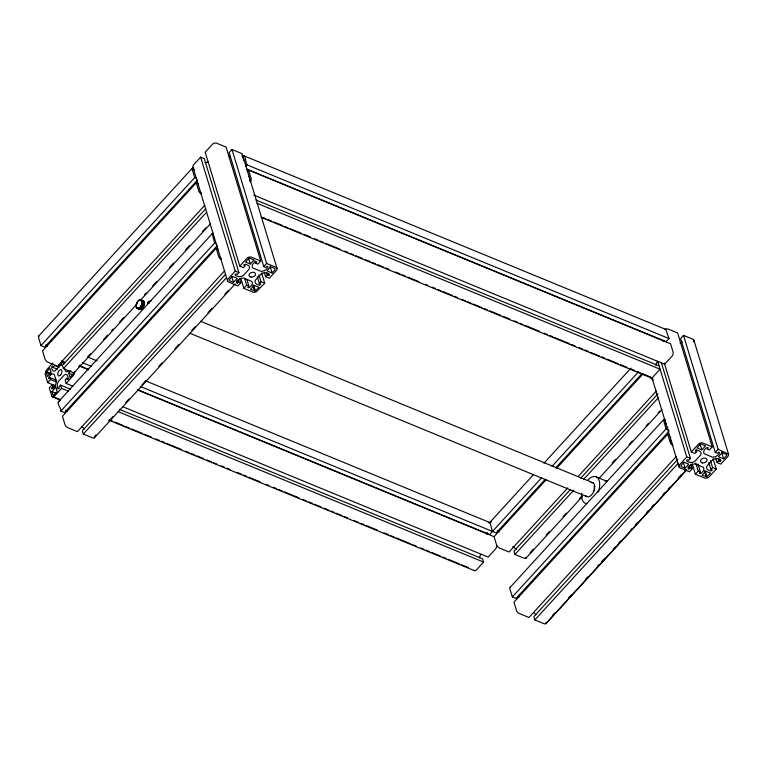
<?xml version="1.0" encoding="UTF-8"?>
<svg xmlns="http://www.w3.org/2000/svg" width="767" height="767" viewBox="0 0 767 767"><rect width="100%" height="100%" fill="white"/><g stroke="black" fill="none" stroke-linecap="round" stroke-linejoin="round"><path stroke-width="1.15" d="M74.658 371.679L74.14 372.58L72.98 372.522L63.431 368.591L62.434 365.322L205.719 208.758M52.875 363.002L46.039 370.528L45.071 373.865L47.688 382.628L55.435 385.82M239.39 278.239L240.78 282.802L237.933 285.909L228.393 281.978L227.502 280.981L227.876 279.14L235.239 271.096L200.628 157.158L193.255 165.212L192.824 166.803L227.569 281.134M200.628 157.158L204.31 158.683L238.93 272.611L237.224 274.481L235.747 273.877L235.258 274.5A1.582 1.103 -16.9 0 0 235.805 275.612L237.597 276.331A5.57 3.873 -16.9 0 0 241.145 276.369L242.084 276.139A4.813 3.346 -16.9 0 0 243.513 275.276L249.102 269.169A4.813 3.346 -16.9 0 0 249.591 267.923L249.476 267.261A5.57 3.873 -16.9 0 0 247.818 265.161L246.054 264.414A1.582 1.103 -16.9 0 0 244.328 264.586L243.714 265.161L245.191 265.765L243.484 267.635L239.793 266.12L205.182 152.182L212.641 144.043A3.365 2.349 -16.9 0 1 216.428 143.122L226.092 147.091L260.713 261.02L257.865 264.136L255.651 263.225L256.792 261.978L256.025 261.739A1.582 1.103 -16.9 0 0 254.385 262.381L253.033 263.896A5.57 3.873 -16.9 0 0 252.247 266.58L252.372 267.252A4.813 3.346 -16.9 0 0 253.254 268.162L260.857 271.259A3.576 2.483 -16.9 0 0 262.103 271.259L263.043 271.029A5.57 3.873 -16.9 0 0 266.274 269.342L267.664 267.846A1.582 1.103 -16.9 0 0 267.779 266.571L267.117 266.226L265.976 267.472L263.762 266.561L229.151 152.623L231.998 149.517L241.538 153.448L242.43 154.445L242.228 156.027M242.362 154.292L277.108 268.623L276.666 270.214L269.303 278.268L265.612 276.743L264.232 272.189M690.914 464.093L692.294 468.647L689.447 471.763L679.907 467.832L679.016 466.835L679.389 464.994L686.753 456.94L657.674 361.238M664.999 329.359A3.365 2.349 -16.9 0 1 667.942 328.966L677.606 332.936L712.227 446.873L709.379 449.98L707.164 449.069L708.305 447.823L707.538 447.583A1.582 1.103 -16.9 0 0 705.899 448.225L704.547 449.74A5.57 3.873 -16.9 0 0 703.761 452.434L703.885 453.096A4.813 3.346 -16.9 0 0 704.768 454.006L712.37 457.103A3.576 2.483 -16.9 0 0 713.617 457.103L714.556 456.873A5.57 3.873 -16.9 0 0 717.787 455.195L719.178 453.7A1.582 1.103 -16.9 0 0 719.293 452.425L718.631 452.079L717.49 453.326L715.275 452.405L680.665 338.477L683.512 335.361L693.052 339.292L693.943 340.289L693.742 341.871M46.288 372.532L47.314 376.492L51.034 372.426L49.73 368.15L46.288 372.532L50.737 374.267M489.912 522.337L492.462 531.445M526.124 557.925L526.143 557.302M489.95 522.26L533.554 474.543M526.114 557.964L524.494 558.376L514.945 554.445L513.957 551.176L570.303 489.605M510.352 587.292L509.787 588.452L512.356 596.918L516.047 598.442L668.987 431.322M74.495 372.302L137.264 303.722M212.143 233.753L212.862 233.398M668.872 430.057L666.101 428.926L663.503 420.22L664.021 419.319L665.181 419.376M39.51 335.936L38.571 336.186L38.379 337.125L40.948 345.591L44.639 347.115L197.579 179.996M192.968 167.925L192.124 169.124L194.693 177.589L196.544 178.356M59.452 401.409C55.272 402.061 61.935 409.07 60.842 411.074L64.533 412.588L217.473 245.469M225.613 274.241L82.328 430.805L83.325 434.074L92.874 438.005C95.194 438.906 94.255 435.311 96.067 434.947M489.979 522.174L491.273 521.828M526.057 558.098L582.345 496.613M266.628 272.601L267.328 274.883L268.805 275.487L269.207 275.027A1.582 1.103 -16.9 0 0 268.738 273.752L266.945 273.033A5.57 3.873 -16.9 0 0 263.407 272.994L262.458 273.225A3.576 2.483 -16.9 0 0 261.317 273.809L255.9 279.6A4.794 3.336 -16.9 0 0 255.056 281.441L255.219 282.601A5.57 3.873 -16.9 0 0 256.724 284.202L258.489 284.95A1.582 1.103 -16.9 0 0 260.406 284.653L260.828 284.193L259.351 283.589L257.271 276.753M718.152 458.445L718.842 460.727L720.318 461.331L720.721 460.881A1.582 1.103 -16.9 0 0 720.251 459.596L718.458 458.877A5.57 3.873 -16.9 0 0 714.921 458.839L713.981 459.069A3.576 2.483 -16.9 0 0 712.831 459.654L707.414 465.444A4.794 3.336 -16.9 0 0 706.57 467.295L706.733 468.455A5.57 3.873 -16.9 0 0 708.238 470.046L710.002 470.794A1.582 1.103 -16.9 0 0 711.92 470.497L712.342 470.046L710.865 469.442L708.794 462.606M192.316 168.184L38.551 336.224M40.948 345.591L194.693 177.589M198.135 183.591L196.285 182.834L42.54 350.835L45.157 359.407A3.365 1.572 42.5 0 0 47.87 362.187L57.535 366.166L204.837 205.201M57.333 369.157L52.904 367.335L54.61 365.476L59.04 367.297M56.585 380.288L49.932 377.556L48.8 378.802L48.657 378.313A1.582 0.863 -67.6 0 1 49.328 376.482L50.708 374.986A5.57 3.039 -67.6 0 1 52.597 373.922L53.527 374.008A4.794 2.617 -67.6 0 1 54.515 375.159L56.317 381.372A3.576 1.956 -67.6 0 1 56.221 382.551L55.953 383.471A5.57 3.039 -67.6 0 1 54.275 386.741L52.904 388.265A1.582 0.863 -67.6 0 1 51.734 388.438L52.722 386.721L52.127 384.756L49.28 387.872L51.964 396.549L60.296 400.211M47.688 382.628L50.536 379.521L49.932 377.556M245.555 166.41L246.984 164.847C245.152 163.524 246.514 153.918 242.286 156.085M63.431 368.591L206.716 212.028M247.147 171.645L248.575 170.092L670.579 343.789L673.177 352.369A3.365 1.841 -67.6 0 1 672.103 356.07L664.653 364.229L253.724 195.077M53.632 395.197L52.904 394.89L51.888 391.553L55.876 387.201L57.18 391.477L53.642 395.197M73.498 372.637L73.45 372.637A1.457 0.796 -67.6 0 1 72.99 374.171L69.998 377.441L68.704 373.174L70.928 370.749M70.545 389.214L60.574 385.111L58.867 386.98L59.27 388.294L58.695 388.831A1.582 0.863 -67.6 0 1 57.803 388.466L57.333 386.875A5.57 3.039 -67.6 0 1 57.583 383.538L57.851 382.618A3.576 1.956 -67.6 0 1 58.426 381.458L64.275 375.044A4.813 2.637 -67.6 0 1 65.358 374.411L65.914 374.43A5.57 3.039 -67.6 0 1 67.554 375.705L68.052 377.268A1.582 0.863 -67.6 0 1 67.774 378.927L67.237 379.579L66.844 378.265L65.128 380.135L66.125 383.414L72.769 386.146M51.763 396.127L60.641 399.76M78.579 366.827L80.19 365.063M87.438 357.154L90.659 353.635M103.535 339.56L107.562 335.16M111.589 330.759L113.2 329.005M119.633 321.967L123.66 317.567M144.589 294.701L146.2 292.946M152.643 285.909L156.66 281.508M169.545 267.434L173.563 263.033M185.643 249.841L189.67 245.44M202.546 231.375L205.767 227.857M140.438 300.261L210.465 223.734M60.574 385.111L61.571 388.39L54.208 396.434L52.549 397.018M66.125 383.414L73.574 375.255A3.365 1.841 -67.6 0 0 74.648 371.554M60.842 411.074L214.587 243.072L212.21 233.667L58.445 401.697M218.029 249.074L216.179 248.307L62.434 416.308L65.051 424.889A3.365 1.572 42.5 0 0 67.764 427.66L77.429 431.648L224.731 270.684M83.325 434.074L226.61 277.51M239.793 266.12L247.262 257.98A3.365 2.349 -16.9 0 1 251.049 257.05L260.713 261.02M233.523 282.409L237.243 278.344L232.42 276.36L229.525 279.524L229.544 280.722L233.523 282.409L231.787 276.705M250.339 264.03L254.04 259.984L250.167 258.383A1.457 1.016 -16.9 0 0 248.527 258.786L245.536 262.055L250.339 264.03L248.604 258.335M108.943 420.872L112.97 416.471M125.846 402.397L129.067 398.878M141.943 384.804L145.97 380.413M158.846 366.338L162.067 362.82M174.943 348.745L178.97 344.345M191.855 330.27L195.067 326.752M207.953 312.687L211.97 308.286M224.856 294.212L228.077 290.693M94.331 437.861L235.239 283.886M246.821 279.303L248.892 286.139L247.76 287.385L248.307 287.596A1.582 1.103 -16.9 0 0 250.157 286.983L251.518 285.468A5.57 3.873 -16.9 0 0 252.295 282.774L252.17 282.112A3.576 2.483 -16.9 0 0 251.605 281.364L243.81 278.133A3.586 2.493 -16.9 0 0 242.487 278.114L241.135 278.431A5.57 3.873 -16.9 0 0 238.269 280.013L236.878 281.508A1.582 1.103 -16.9 0 0 236.763 282.783L237.425 283.128L238.566 281.892L237.875 279.61M261.633 272.985L264.749 283.244L255.967 292.122L253.378 292.265L243.839 288.334L246.686 285.228L244.606 278.392M263.762 266.561L266.609 263.445L231.998 149.517M259.351 283.589L261.058 281.719L258.987 274.883M265.612 276.743L267.328 274.883M272.122 272.994L275.171 269.601L274.778 268.498L270.674 266.811L266.954 270.876L272.122 272.994L270.042 266.159M543.976 463.153L630.953 368.112M541.569 477.783L489.624 534.551L137.398 389.569M552.029 466.355L638.163 372.235M243.685 155.701L665.833 329.455L668.987 338.554L666.139 341.67L246.351 168.874M545.26 479.308L496.153 532.96L140.246 386.463M555.72 467.87L641.854 373.759M567.81 487.802L509.048 552.019L499.384 548.031A3.365 1.572 42.5 0 1 496.671 545.251L494.053 536.679L546.382 479.509M556.842 468.071L642.976 373.96M119.278 409.281L482.577 558.817L483.574 562.086L476.211 570.14L474.831 570.773L473.968 570.245M578.27 476.374L656.351 391.055M580.763 478.167L658.038 393.73M514.945 554.445L573.706 490.238M583.371 479.682L658.23 397.881M530.102 552.671L533.314 549.153M546.2 535.088L549.421 531.569M563.103 516.613L566.324 513.094M579.2 499.02L581.616 496.383M612.2 462.961L615.422 459.443M629.103 444.486L632.324 440.967M646.015 426.021L648.422 423.374M658.086 412.819L659.697 411.064M599.2 478.196L662.026 409.53M509.959 587.551L663.704 419.549M512.356 596.918L666.101 428.926M669.543 434.918L667.693 434.16L513.948 602.162L516.565 610.733A3.365 1.572 42.5 0 0 519.278 613.514L528.942 617.493L676.245 456.528M677.932 459.203L533.851 616.649L534.839 619.928L544.388 623.849L545.845 623.715L686.753 469.74L545.864 623.676L545.989 622.564M534.839 619.928L678.124 463.364M696.014 449.337L696.704 451.619L694.998 453.489L691.307 451.964L698.775 443.825A3.365 2.349 -16.9 0 1 702.562 442.904L712.227 446.873M661.365 362.762L690.444 458.465L688.737 460.325L687.261 459.721L686.772 460.353A1.582 1.103 -16.9 0 0 687.318 461.456L689.121 462.175A5.57 3.873 -16.9 0 0 692.659 462.213L693.598 461.983A4.813 3.346 -16.9 0 0 695.036 461.13L700.616 455.023A4.813 3.346 -16.9 0 0 701.115 453.776L700.99 453.105A5.57 3.873 -16.9 0 0 699.341 451.006L697.567 450.258A1.582 1.103 -16.9 0 0 695.842 450.44L695.228 451.015L696.704 451.619M685.036 468.253L688.756 464.188L683.934 462.213L681.038 465.377L681.058 466.566L685.036 468.253L683.301 462.559M701.853 449.884L705.554 445.828L701.68 444.237A1.457 1.016 -16.9 0 0 700.041 444.63L697.05 447.909L701.853 449.884L700.118 444.189M552.403 615.518L554.819 612.881M568.51 597.924L571.722 594.406M585.413 579.449L587.829 576.813M597.483 566.257L599.094 564.502M601.51 561.856L604.732 558.347M613.581 548.664L615.192 546.909M618.413 543.391L620.829 540.754M630.484 530.198L632.094 528.434M635.316 524.916L637.732 522.279M646.591 512.605L648.192 510.841M651.413 507.323L653.829 504.686M662.688 495.012L665.104 492.376M668.316 488.857L669.927 487.093M678.785 477.419L681.201 474.783M684.423 471.264L686.024 469.509M697.989 464.016L700.415 471.983L699.274 473.229L699.82 473.45A1.582 1.103 -16.9 0 0 701.671 472.827L703.032 471.322A5.57 3.873 -16.9 0 0 703.809 468.627L703.694 467.956A3.576 2.483 -16.9 0 0 703.128 467.208L695.333 463.987A3.586 2.493 -16.9 0 0 694.001 463.968L692.649 464.275A5.57 3.873 -16.9 0 0 689.792 465.866L688.392 467.362A1.582 1.103 -16.9 0 0 688.277 468.637L688.939 468.982L690.079 467.736L689.389 465.454M713.147 458.839L716.263 469.088L708.9 477.141L706.982 478.119L704.892 478.119L695.353 474.188L698.2 471.072L695.774 463.105M715.275 452.405L718.123 449.299L683.512 335.361M710.865 469.442L712.572 467.573L710.501 460.737M693.876 340.145L728.621 454.476L728.19 456.068L720.817 464.112L717.135 462.597L718.842 460.727M726.637 454.63L722.188 452.664L718.468 456.72L723.636 458.848L726.541 455.684L726.646 454.639M657.712 361.343L656.955 362.273A3.576 1.956 -67.6 0 0 656.37 363.433L656.101 364.354A5.57 3.039 -67.6 0 0 655.862 365.418M481.187 554.234L480.43 555.164A3.576 1.956 -67.6 0 0 479.854 556.324L479.586 557.245A5.57 3.039 -67.6 0 0 479.413 557.954M650.311 376.923L651.154 377.853L652.496 377.45L660.099 369.205L256.926 203.255M488.253 522.385L489.892 522.969M255.382 290.914L259.025 287.309L254.213 285.324L250.493 289.389L255.382 290.914L253.714 285.199M706.896 476.767L710.539 473.162L705.726 471.178L702.006 475.243L706.896 476.767L705.228 471.043M651.921 377.776L651.988 377.757A1.457 0.681 42.5 0 0 652.985 378.84M665.334 420.709L666.063 424.611M242.775 157.475L244.366 161.166M664.989 329.417L665.833 329.455M193.016 167.925L193.773 168.05L193.131 167.503M212.91 233.398L213.667 233.523M194.415 169.44L193.648 169.948M512.73 546.65L513.593 547.082A3.576 1.659 42.5 0 1 514.619 547.849L515.299 548.539A5.57 2.589 42.5 0 1 516.249 549.651M246.984 164.847L668.987 338.554M255.929 199.976L659.102 365.926M262.64 217.358L265.967 218.729M268.182 219.64L271.499 221.001M273.714 221.912L282.572 225.565M284.787 226.476L288.114 227.847M290.329 228.758L301.402 233.312M303.617 234.223L310.271 236.965M314.7 238.786L318.017 240.157M320.232 241.068L323.559 242.43M325.774 243.34L340.174 249.275M344.604 251.097L347.93 252.458M350.145 253.378L353.462 254.74M355.677 255.651L362.321 258.393M365.648 259.754L370.077 261.585M372.292 262.496L375.619 263.858M377.834 264.768L383.366 267.05M385.59 267.961L388.907 269.332M395.551 272.064L399.981 273.886M402.196 274.807L405.522 276.168M407.737 277.079L418.811 281.642M425.464 284.375L427.679 285.286M432.109 287.117L435.426 288.478M437.641 289.389L440.967 290.76M443.182 291.671L452.041 295.314M454.256 296.235L457.583 297.596M462.012 299.418L465.339 300.789M467.554 301.699L470.871 303.07M473.086 303.981L481.944 307.625M484.159 308.535L487.486 309.906M489.701 310.817L500.774 315.381M502.989 316.292L509.643 319.024M514.072 320.846L517.389 322.217M519.604 323.128L522.931 324.499M525.146 325.409L539.546 331.334M543.976 333.156L547.302 334.527M549.517 335.438L552.834 336.809M555.049 337.72L569.45 343.645M571.664 344.556L574.991 345.927M579.421 347.748L582.738 349.119M584.962 350.03L588.279 351.391M590.494 352.312L599.353 355.955M601.568 356.866L604.895 358.237M607.109 359.148L618.183 363.702M620.398 364.613L627.051 367.355M631.481 369.176L634.798 370.547M637.013 371.458L640.34 372.82M642.554 373.74L649.198 376.472M261.077 217.301L651.03 377.815M266.609 263.445L276.158 267.376L277.04 268.373M718.123 449.299L728.516 454.131M214.587 243.072L216.438 243.829M235.239 271.096L238.93 272.611M261.058 281.719L264.749 283.244M686.753 456.94L690.444 458.465M712.572 467.573L716.263 469.088M238.566 281.892L240.78 282.802M246.686 285.228L248.892 286.139M690.079 467.736L692.294 468.647M698.2 471.072L700.415 471.983M596.573 477.026L607.119 481.369A14.295 7.814 -67.6 0 0 605.144 480.823M200.686 321.296L593.217 482.874M189.689 333.175L586.64 496.565M88.234 357.249L97.208 360.95M145.835 380.959L489.308 522.337M82.644 362.753L91.503 366.405M79.797 365.869L88.656 369.512M79.806 366.166L88.665 369.819M137.408 389.876L494.053 536.679M59.155 364.478L61.37 365.389M68.704 373.174L73.133 375.005M66.844 378.265L69.059 379.186M46.519 371.813L50.948 373.644M46.432 372.014L50.862 373.845M122.615 406.663L488.128 557.11L495.578 548.961A3.365 1.841 -67.6 0 0 496.652 545.26L496.632 545.155M50.536 379.521L56.068 381.793M61.571 388.39L68.215 391.122M118.06 411.639L483.574 562.086M52.127 384.756L55.445 386.127M52.722 386.721L54.936 387.632M51.581 387.968L53.795 388.879M51.888 391.553L56.317 393.375M109.374 419.817L112.701 421.188M114.916 422.099L123.775 425.743M125.989 426.663L129.316 428.024M131.531 428.935L142.604 433.499M144.819 434.41L151.473 437.142M155.902 438.964L159.22 440.335M161.434 441.246L164.761 442.617M166.976 443.527L181.376 449.452M185.806 451.274L189.123 452.645M191.347 453.556L194.665 454.927M196.879 455.838L203.523 458.57M206.85 459.941L211.28 461.763M213.494 462.674L216.821 464.045M221.251 465.866L224.568 467.237M226.783 468.148L230.11 469.519M236.754 472.251L241.183 474.073M243.398 474.984L246.725 476.355M248.939 477.266L260.013 481.82M266.657 484.562L268.872 485.473M273.311 487.294L276.628 488.665M278.843 489.576L282.17 490.938M284.384 491.858L298.785 497.783M303.214 499.605L306.532 500.976M308.746 501.886L312.073 503.248M314.288 504.168L320.932 506.901M324.259 508.262L328.688 510.093M330.903 511.004L334.23 512.366M336.445 513.286L341.977 515.558M344.191 516.469L347.518 517.84M354.162 520.572L358.592 522.404M360.806 523.315L364.133 524.676M366.348 525.587L377.422 530.15M384.066 532.883L388.495 534.714M390.719 535.625L394.037 536.986M396.251 537.897L410.652 543.832M412.867 544.743L416.193 546.104M420.623 547.935L423.94 549.297M426.155 550.207L429.482 551.578M431.696 552.489L440.555 556.142M442.77 557.053L446.097 558.414M448.312 559.325L459.385 563.889M461.6 564.8L468.244 567.532M108.924 420.22L474.505 570.696M61.379 360.864L62.079 361.228A3.576 1.659 42.5 0 1 63.105 361.995L63.776 362.686A5.57 2.589 42.5 0 1 64.735 363.807M679.083 466.978L652.017 377.958M670.761 437.698L670.502 437.037M650.378 377.153L650.416 377.259A3.365 1.572 42.5 0 0 653.129 380.029M721.565 452.012L723.636 458.848M719.619 459.059L720.318 461.331M715.745 458.033L717.135 462.597M704.796 471.149L706.522 476.853M704.585 471.168L706.311 476.863M664.308 363.098L691.307 451.964M692.237 463.93L695.353 474.188M688.248 466.7L688.939 468.982M667.721 427.871L667.597 427.267A1.582 0.738 42.5 0 1 667.693 427.066M670.655 439.673L671.7 443.115A1.457 0.681 42.5 0 0 672.343 443.94M667.693 434.16L670.31 442.732A3.365 1.572 42.5 0 0 673.023 445.512M248.575 170.092L251.173 178.673A3.365 1.841 -67.6 0 1 250.368 181.952M248.93 176.237L249.975 179.679A1.457 0.796 -67.6 0 1 249.63 181.098M268.105 273.205L268.805 275.487M254.96 260.943L255.651 263.225M253.283 285.305L255.008 291M253.072 285.314L254.797 291.019M240.723 278.085L243.839 288.334M236.735 280.856L237.425 283.128M196.285 182.834L198.902 191.405A3.365 1.572 42.5 0 0 201.194 193.936M216.179 248.307L218.796 256.887A3.365 1.572 42.5 0 0 221.088 259.419M64.581 368.352L65.444 370.988A4.813 2.637 -67.6 0 0 66.144 371.698L66.7 371.727A5.57 3.039 -67.6 0 0 69.03 370.614M52.904 367.335L52.501 366.032L52.089 366.492A1.582 0.863 -67.6 0 0 51.686 368.333L52.185 369.905A5.57 3.039 -67.6 0 0 53.824 371.18L54.38 371.199A3.576 1.956 -67.6 0 0 55.195 370.825L61.226 364.258A3.586 1.965 -67.6 0 0 61.859 363.031L62.252 361.708A5.57 3.039 -67.6 0 0 62.395 360.998M587.685 480.2A14.295 7.814 -67.6 0 1 597.8 478.033A14.295 7.814 -67.6 0 1 598.231 492.136M586.736 503.564A14.295 7.814 -67.6 0 1 581.779 493.191M141.905 300.865A4.573 2.502 -67.6 0 1 143.784 305.765A4.573 2.502 -67.6 0 1 138.971 308.785M141.138 301.115A4.765 2.608 -67.6 0 1 144.081 305.199A4.765 2.608 -67.6 0 1 138.875 308.938M141.866 300.233A4.765 2.608 -67.6 0 1 142.566 306.589A4.765 2.608 -67.6 0 1 137.705 307.864M141.809 300.415A4.573 2.502 -67.6 0 1 142.48 306.512A4.573 2.502 -67.6 0 1 137.82 307.74M591.012 482.635A7.622 4.171 -67.6 0 1 593.859 491.12A7.622 4.171 -67.6 0 1 585.844 495.731M147.322 302.697A7.622 4.171 -67.6 0 1 151.003 300.913M148.472 303.358A5.714 3.126 -67.6 0 1 149.421 302.85M594.08 486.288A5.714 3.126 -67.6 0 1 594.224 488.752M593.926 490.161A5.714 3.126 -67.6 0 1 593.409 491.561M147.734 303.061A5.714 3.126 -67.6 0 1 149.575 302.399M81.973 426.711A3.576 1.659 42.5 0 1 82.999 427.478L83.67 428.168A5.57 2.589 42.5 0 1 84.408 429.002M65.655 410.278A5.57 2.589 42.5 0 1 67.429 411.582M221.366 258.469A1.457 0.681 42.5 0 1 220.187 257.271M533.487 612.555A3.576 1.659 42.5 0 1 534.513 613.332L535.193 614.012A5.57 2.589 42.5 0 1 535.922 614.846M517.476 596.314A5.57 2.589 42.5 0 1 518.943 597.435M663.014 341.21A5.57 3.039 -67.6 0 1 663.57 340.251M486.489 534.091A5.57 3.039 -67.6 0 1 487.467 532.566M63.498 364.565A4.813 2.637 -67.6 0 1 63.527 363.059L63.786 362.139A5.57 3.039 -67.6 0 1 64.025 361.43M45.761 344.795A5.57 2.589 42.5 0 1 47.535 346.109M201.29 192.881A1.457 0.681 42.5 0 1 200.292 191.788M497.275 530.649A5.57 2.589 42.5 0 1 499.049 531.953M208.221 161.818A4.813 3.346 -16.9 0 1 207.464 162.201L206.524 162.431A5.57 3.873 -16.9 0 1 205.048 162.642M230.512 156.257A5.57 3.873 -16.9 0 1 229.151 156.88M682.333 341.909A5.57 3.873 -16.9 0 1 679.946 342.945M140.073 307.414A4.765 2.608 -67.6 0 0 141.051 299.811A4.765 2.608 -67.6 0 0 136.114 305.199A4.765 2.608 -67.6 0 0 140.073 307.414M140.035 307.289A4.573 2.502 -67.6 0 0 140.965 299.983A4.573 2.502 -67.6 0 0 136.238 305.161A4.573 2.502 -67.6 0 0 140.035 307.289M60.564 375.092A3.336 1.822 -67.6 0 0 61.245 369.771A3.336 1.822 -67.6 0 0 57.793 373.548A3.336 1.822 -67.6 0 0 60.564 375.092M251.02 277.06A3.336 2.32 -16.9 0 0 255.507 273.896A3.336 2.32 -16.9 0 0 250.291 273.09A3.336 2.32 -16.9 0 0 251.02 277.06M702.534 462.904A3.336 2.32 -16.9 0 0 707.021 459.74A3.336 2.32 -16.9 0 0 701.805 458.934A3.336 2.32 -16.9 0 0 702.534 462.904"/></g></svg>
